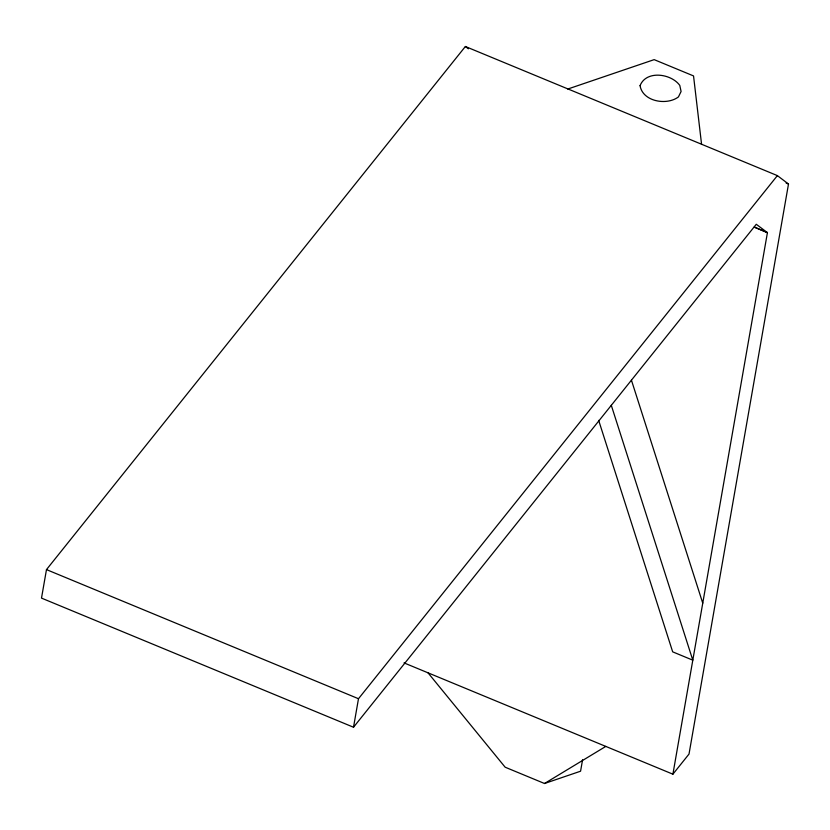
<?xml version="1.0" encoding="UTF-8"?>
<svg xmlns="http://www.w3.org/2000/svg" width="830" height="830" viewBox="0 0 830 830"><rect width="100%" height="100%" fill="white"/><g stroke="black" fill="none" stroke-linecap="round" stroke-linejoin="round"><path stroke-width="1.25" d="M672.902 774.183L689.014 754.065L788.5 184.021L777.378 175.618L465.371 46.501L46.48 569.608L41.5 598.108L353.518 727.236L756.275 224.276L767.428 232.628L672.902 774.183L404.044 662.9M353.518 727.236L358.487 698.725L777.378 175.618M582.577 759.751L580.575 771.205L544.522 783.499L505.148 767.2L428.01 672.819M544.522 783.499L605.796 746.409M567.72 89.059L654.165 59.636L693.538 75.924L701.589 144.472M786.135 183.046L788.5 184.021M754.283 227.181L767.428 232.628L754.325 227.026M46.48 569.608L358.487 698.725M465.371 46.501L468.411 48.794M631.433 380.171L702.751 603.161M611.295 405.32L692.801 660.172L672.674 651.841L598.669 420.385M640.065 85.656C642.638 101.633 666.843 105.784 678.442 96.913L681.088 91.487L679.78 85.407C671.294 73.559 646.228 69.948 640.065 85.656"/></g></svg>
